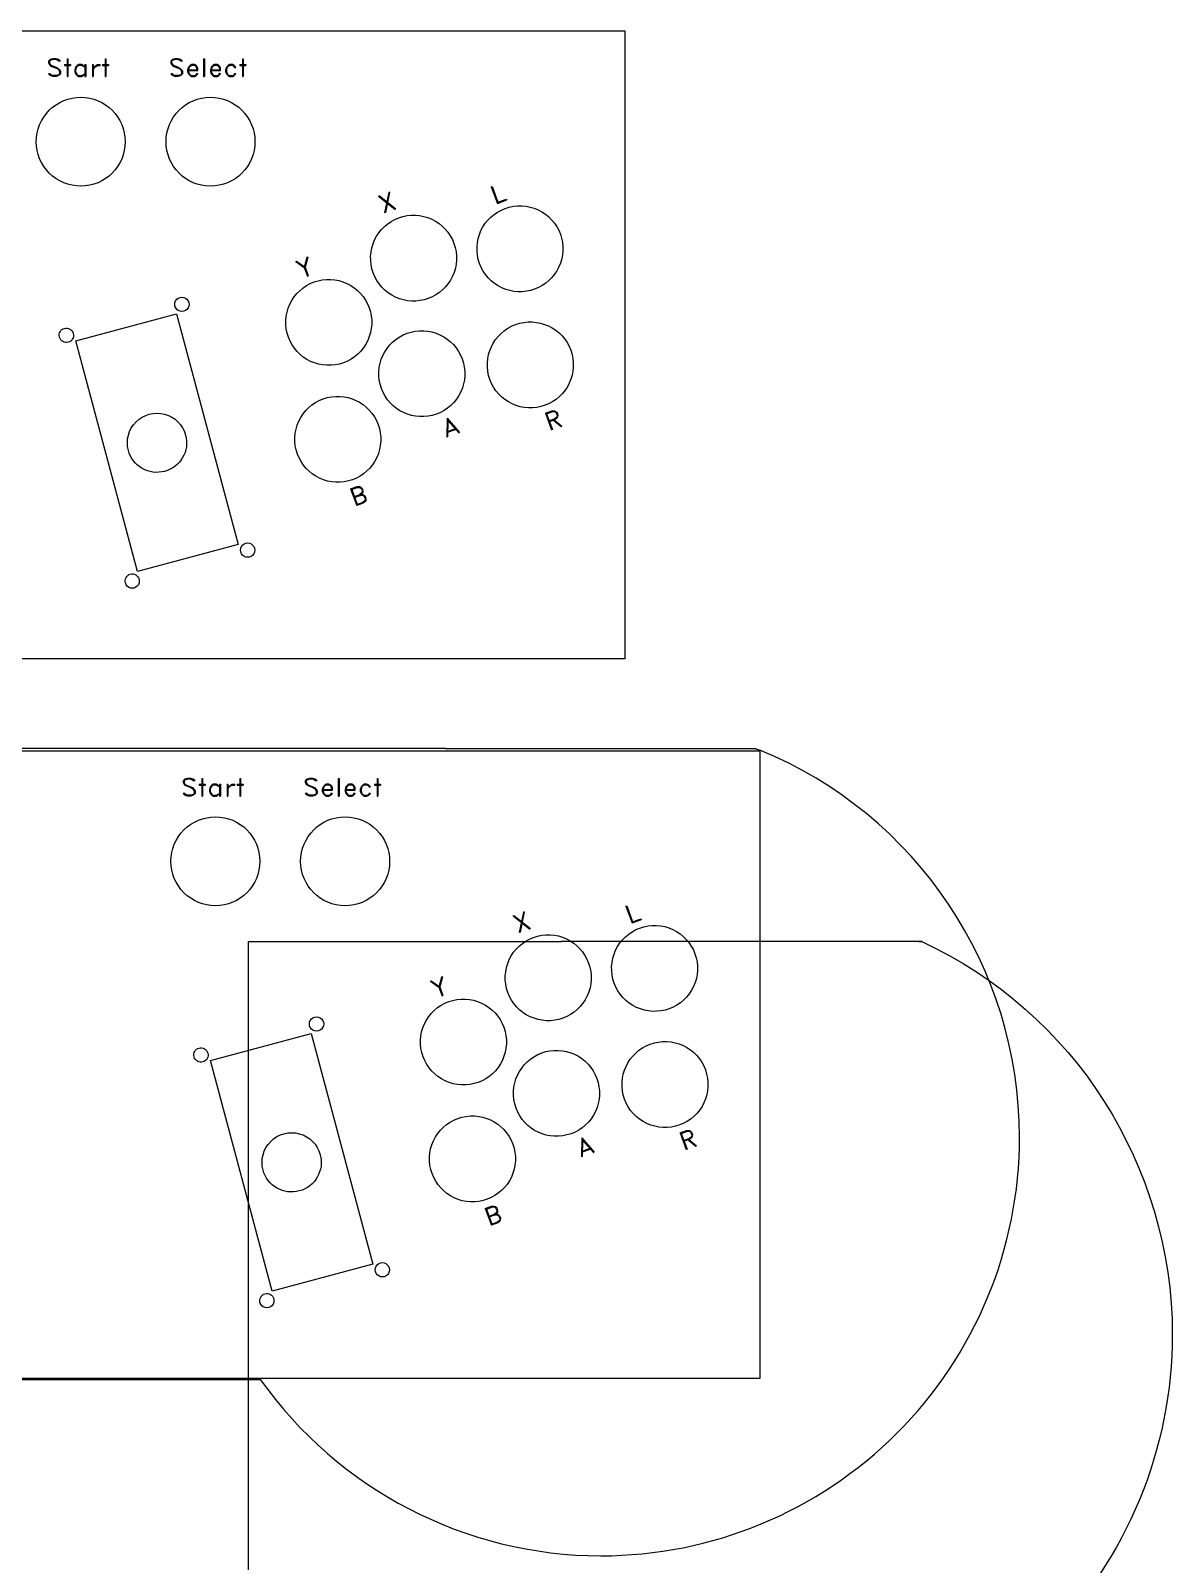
# Model space of a CAD drawing. Extents: x 10 to 3877, y -272 to 1728.
# Drawn here: x 3496 to 3877, y 201 to 713 of the extents above; entities that cross this region are included whole.
import ezdxf

# ---------------------------------------------------------------- set-up
doc = ezdxf.new("R2010")
doc.units = 0
doc.layers.add('Calque_1', color=7, linetype='CONTINUOUS')

msp = doc.modelspace()

# ---------------------------------------------------------------- linework, layer by layer
at = {"layer": 'Calque_1', "color": 3}
for p, q in [((3469.20332, 713.294903), (3694.132628, 713.294903)), ((3694.132628, 713.294903), (3694.132628, 503.428191)), ((3510.669116, 609.673921), (3544.286984, 618.681801)), ((3544.286984, 618.681801), (3564.941722, 541.59727)), ((3531.323854, 532.589389), (3510.669116, 609.673921)), ((3564.941722, 541.59727), (3531.323854, 532.589389)), ((3694.132628, 503.428191), (3469.20332, 503.428191)), ((3289.276687, 472.736764), (3739.254462, 472.736764)), ((3739.254462, 472.736764), (3739.254462, 263.038874)), ((3555.656398, 369.270308), (3589.274266, 378.278189)), ((3589.274266, 378.278189), (3609.929004, 301.193657)), ((3576.311136, 292.185777), (3555.656398, 369.270308)), ((3609.929004, 301.193657), (3576.311136, 292.185777)), ((3739.254462, 263.038874), (3289.276263, 263.038874))]:
    msp.add_line(p, q, dxfattribs=at)
at = {"layer": 'Calque_1', "color": 1}
for p, q in [((3502.133772, 703.637764), (3501.569328, 703.07332)), ((3501.569328, 703.07332), (3501.569328, 702.508876)), ((3501.569328, 702.508876), (3501.85155, 701.944431)), ((3502.133772, 703.355542), (3501.85155, 703.07332)), ((3501.85155, 703.07332), (3501.85155, 702.508876)), ((3501.85155, 702.508876), (3502.133772, 701.944431)), ((3501.85155, 701.944431), (3502.133772, 701.662209)), ((3502.980439, 703.919987), (3502.133772, 703.637764)), ((3502.980439, 703.637764), (3502.133772, 703.355542)), ((3502.133772, 701.944431), (3502.698216, 701.662209)), ((3504.109328, 703.919987), (3502.980439, 703.919987)), ((3504.109328, 703.637764), (3502.980439, 703.637764)), ((3504.955994, 703.637764), (3504.109328, 703.919987)), ((3504.673772, 703.355542), (3504.109328, 703.637764)), ((3504.955994, 703.07332), (3504.673772, 703.355542)), ((3505.520439, 703.07332), (3504.955994, 703.637764)), ((3505.520439, 703.07332), (3504.955994, 703.07332)), ((3506.93155, 701.944431), (3508.907106, 701.944431)), ((3506.93155, 701.944431), (3506.93155, 701.662209)), ((3507.778217, 703.919987), (3507.778217, 697.99332)), ((3507.778217, 703.919987), (3508.060439, 703.919987)), ((3508.060439, 703.919987), (3508.060439, 697.99332)), ((3508.907106, 701.944431), (3508.907106, 701.662209)), ((3511.729328, 701.944431), (3511.164883, 701.662209)), ((3512.575994, 701.944431), (3511.729328, 701.944431)), ((3513.140439, 701.662209), (3512.575994, 701.944431)), ((3513.704883, 701.944431), (3513.704883, 697.99332)), ((3513.704883, 701.944431), (3513.987106, 701.944431)), ((3513.987106, 701.944431), (3513.987106, 697.99332)), ((3516.244883, 701.944431), (3516.244883, 697.99332)), ((3516.244883, 701.944431), (3516.527106, 701.944431)), ((3516.527106, 701.944431), (3516.527106, 697.99332)), ((3517.373772, 701.662209), (3517.938217, 701.944431)), ((3517.938217, 701.944431), (3518.784884, 701.944431)), ((3518.784884, 701.662209), (3518.784884, 701.944431)), ((3519.63155, 701.944431), (3521.607106, 701.944431)), ((3519.63155, 701.944431), (3519.63155, 701.662209)), ((3520.478217, 703.919987), (3520.478217, 697.99332)), ((3520.478217, 703.919987), (3520.760439, 703.919987)), ((3520.760439, 703.919987), (3520.760439, 697.99332)), ((3521.607106, 701.944431), (3521.607106, 701.662209)), ((3542.94257, 703.637764), (3542.378126, 703.07332)), ((3542.378126, 703.07332), (3542.378126, 702.508876)), ((3542.378126, 702.508876), (3542.660348, 701.944431)), ((3542.94257, 703.355542), (3542.660348, 703.07332)), ((3542.660348, 703.07332), (3542.660348, 702.508876)), ((3542.660348, 702.508876), (3542.94257, 701.944431)), ((3542.660348, 701.944431), (3542.94257, 701.662209)), ((3543.789237, 703.919987), (3542.94257, 703.637764)), ((3543.789237, 703.637764), (3542.94257, 703.355542)), ((3542.94257, 701.944431), (3543.507015, 701.662209)), ((3544.918126, 703.919987), (3543.789237, 703.919987)), ((3544.918126, 703.637764), (3543.789237, 703.637764)), ((3545.764792, 703.637764), (3544.918126, 703.919987)), ((3545.48257, 703.355542), (3544.918126, 703.637764)), ((3545.764792, 703.07332), (3545.48257, 703.355542)), ((3546.329237, 703.07332), (3545.764792, 703.637764)), ((3546.329237, 703.07332), (3545.764792, 703.07332)), ((3549.433681, 701.944431), (3548.869237, 701.662209)), ((3550.280348, 701.944431), (3549.433681, 701.944431)), ((3550.844793, 701.662209), (3550.280348, 701.944431)), ((3553.384793, 703.919987), (3553.384793, 697.99332)), ((3553.384793, 703.919987), (3553.667015, 703.919987)), ((3553.667015, 703.919987), (3553.667015, 697.99332)), ((3557.053682, 701.944431), (3556.489237, 701.662209)), ((3557.900348, 701.944431), (3557.053682, 701.944431)), ((3558.464793, 701.662209), (3557.900348, 701.944431)), ((3562.133682, 701.944431), (3561.569237, 701.662209)), ((3562.980348, 701.944431), (3562.133682, 701.944431)), ((3563.544793, 701.662209), (3562.980348, 701.944431)), ((3565.520348, 701.944431), (3567.495904, 701.944431)), ((3565.520348, 701.944431), (3565.520348, 701.662209)), ((3566.367015, 703.919987), (3566.367015, 697.99332)), ((3566.367015, 703.919987), (3566.649237, 703.919987)), ((3566.649237, 703.919987), (3566.649237, 697.99332)), ((3567.495904, 701.944431), (3567.495904, 701.662209)), ((3502.133772, 698.839987), (3501.569328, 698.839987)), ((3502.133772, 698.275542), (3501.569328, 698.839987)), ((3502.133772, 701.662209), (3502.698216, 701.379987)), ((3502.415994, 698.557764), (3502.133772, 698.839987)), ((3502.980439, 697.99332), (3502.133772, 698.275542)), ((3502.980439, 698.275542), (3502.415994, 698.557764)), ((3502.698216, 701.662209), (3504.109328, 701.097764)), ((3502.698216, 701.379987), (3504.109328, 700.815542)), ((3504.109328, 698.275542), (3502.980439, 698.275542)), ((3504.109328, 697.99332), (3502.980439, 697.99332)), ((3504.109328, 701.097764), (3504.673772, 700.815542)), ((3504.109328, 700.815542), (3504.673772, 700.53332)), ((3504.955994, 698.557764), (3504.109328, 698.275542)), ((3504.955994, 698.275542), (3504.109328, 697.99332)), ((3504.673772, 700.815542), (3505.238217, 700.251098)), ((3504.673772, 700.53332), (3504.955994, 700.251098)), ((3504.955994, 700.251098), (3505.238217, 699.686653)), ((3505.238217, 698.839987), (3504.955994, 698.557764)), ((3505.520439, 698.839987), (3504.955994, 698.275542)), ((3505.238217, 700.251098), (3505.520439, 699.686653)), ((3505.238217, 699.686653), (3505.238217, 698.839987)), ((3505.520439, 699.686653), (3505.520439, 698.839987)), ((3506.93155, 701.662209), (3508.907106, 701.662209)), ((3507.778217, 697.99332), (3508.060439, 697.99332)), ((3510.600439, 701.097764), (3510.318217, 700.251098)), ((3510.318217, 700.251098), (3510.318217, 699.686653)), ((3510.318217, 699.686653), (3510.600439, 698.839987)), ((3511.164883, 701.662209), (3510.600439, 701.097764)), ((3510.882661, 701.097764), (3510.600439, 700.251098)), ((3510.600439, 700.251098), (3510.600439, 699.686653)), ((3510.600439, 699.686653), (3510.882661, 698.839987)), ((3510.600439, 698.839987), (3511.164883, 698.275542)), ((3511.164883, 701.379987), (3510.882661, 701.097764)), ((3510.882661, 698.839987), (3511.164883, 698.557764)), ((3511.729328, 701.662209), (3511.164883, 701.379987)), ((3511.164883, 698.557764), (3511.729328, 698.275542)), ((3511.164883, 698.275542), (3511.729328, 697.99332)), ((3512.575994, 701.662209), (3511.729328, 701.662209)), ((3511.729328, 698.275542), (3512.575994, 698.275542)), ((3511.729328, 697.99332), (3512.575994, 697.99332)), ((3513.704883, 701.097764), (3512.575994, 701.662209)), ((3512.575994, 698.275542), (3513.704883, 698.839987)), ((3512.575994, 697.99332), (3513.140439, 698.275542)), ((3513.704883, 701.097764), (3513.140439, 701.662209)), ((3513.140439, 698.275542), (3513.704883, 698.839987)), ((3513.704883, 697.99332), (3513.987106, 697.99332)), ((3516.244883, 697.99332), (3516.527106, 697.99332)), ((3516.527106, 700.251098), (3516.809328, 701.097764)), ((3516.527106, 700.251098), (3516.809328, 700.815542)), ((3516.809328, 701.097764), (3517.373772, 701.662209)), ((3516.809328, 700.815542), (3517.373772, 701.379987)), ((3517.373772, 701.379987), (3517.938217, 701.662209)), ((3517.938217, 701.662209), (3518.784884, 701.662209)), ((3519.63155, 701.662209), (3521.607106, 701.662209)), ((3520.478217, 697.99332), (3520.760439, 697.99332)), ((3542.94257, 698.839987), (3542.378126, 698.839987)), ((3542.94257, 698.275542), (3542.378126, 698.839987)), ((3542.94257, 701.662209), (3543.507015, 701.379987)), ((3543.224792, 698.557764), (3542.94257, 698.839987)), ((3543.789237, 697.99332), (3542.94257, 698.275542)), ((3543.789237, 698.275542), (3543.224792, 698.557764)), ((3543.507015, 701.662209), (3544.918126, 701.097764)), ((3543.507015, 701.379987), (3544.918126, 700.815542)), ((3544.918126, 698.275542), (3543.789237, 698.275542)), ((3544.918126, 697.99332), (3543.789237, 697.99332)), ((3544.918126, 701.097764), (3545.48257, 700.815542)), ((3544.918126, 700.815542), (3545.48257, 700.53332)), ((3545.764792, 698.557764), (3544.918126, 698.275542)), ((3545.764792, 698.275542), (3544.918126, 697.99332)), ((3545.48257, 700.815542), (3546.047015, 700.251098)), ((3545.48257, 700.53332), (3545.764792, 700.251098)), ((3545.764792, 700.251098), (3546.047015, 699.686653)), ((3546.047015, 698.839987), (3545.764792, 698.557764)), ((3546.329237, 698.839987), (3545.764792, 698.275542)), ((3546.047015, 700.251098), (3546.329237, 699.686653)), ((3546.047015, 699.686653), (3546.047015, 698.839987)), ((3546.329237, 699.686653), (3546.329237, 698.839987)), ((3548.304793, 701.097764), (3548.02257, 700.251098)), ((3548.02257, 700.251098), (3548.02257, 699.686653)), ((3548.02257, 699.686653), (3548.304793, 698.839987)), ((3548.869237, 701.662209), (3548.304793, 701.097764)), ((3548.587015, 701.097764), (3548.304793, 700.251098)), ((3548.304793, 700.251098), (3551.127015, 700.251098)), ((3548.304793, 700.251098), (3548.304793, 699.686653)), ((3548.304793, 699.968875), (3551.409237, 699.968875)), ((3548.304793, 699.686653), (3548.587015, 698.839987)), ((3548.304793, 698.839987), (3548.869237, 698.275542)), ((3548.869237, 701.379987), (3548.587015, 701.097764)), ((3548.587015, 698.839987), (3548.869237, 698.557764)), ((3549.433681, 701.662209), (3548.869237, 701.379987)), ((3548.869237, 698.557764), (3549.433681, 698.275542)), ((3548.869237, 698.275542), (3549.433681, 697.99332)), ((3550.280348, 701.662209), (3549.433681, 701.662209)), ((3549.433681, 698.275542), (3550.280348, 698.275542)), ((3549.433681, 697.99332), (3550.280348, 697.99332)), ((3550.844793, 701.379987), (3550.280348, 701.662209)), ((3550.280348, 698.275542), (3550.844793, 698.557764)), ((3550.280348, 697.99332), (3550.844793, 698.275542)), ((3551.127015, 701.379987), (3550.844793, 701.662209)), ((3551.127015, 700.815542), (3550.844793, 701.379987)), ((3550.844793, 698.557764), (3551.127015, 699.122209)), ((3550.844793, 698.275542), (3551.409237, 698.839987)), ((3551.409237, 700.815542), (3551.127015, 701.379987)), ((3551.127015, 700.251098), (3551.127015, 700.815542)), ((3551.127015, 699.122209), (3551.409237, 698.839987)), ((3551.409237, 699.968875), (3551.409237, 700.815542)), ((3553.384793, 697.99332), (3553.667015, 697.99332)), ((3555.924793, 701.097764), (3555.64257, 700.251098)), ((3555.64257, 700.251098), (3555.64257, 699.686653)), ((3555.64257, 699.686653), (3555.924793, 698.839987)), ((3556.489237, 701.662209), (3555.924793, 701.097764)), ((3556.207015, 701.097764), (3555.924793, 700.251098)), ((3555.924793, 700.251098), (3558.747015, 700.251098)), ((3555.924793, 700.251098), (3555.924793, 699.686653)), ((3555.924793, 699.968875), (3559.029237, 699.968875)), ((3555.924793, 699.686653), (3556.207015, 698.839987)), ((3555.924793, 698.839987), (3556.489237, 698.275542)), ((3556.489237, 701.379987), (3556.207015, 701.097764)), ((3556.207015, 698.839987), (3556.489237, 698.557764)), ((3557.053682, 701.662209), (3556.489237, 701.379987)), ((3556.489237, 698.557764), (3557.053682, 698.275542)), ((3556.489237, 698.275542), (3557.053682, 697.99332)), ((3557.900348, 701.662209), (3557.053682, 701.662209)), ((3557.053682, 698.275542), (3557.900348, 698.275542)), ((3557.053682, 697.99332), (3557.900348, 697.99332)), ((3558.464793, 701.379987), (3557.900348, 701.662209)), ((3557.900348, 698.275542), (3558.464793, 698.557764)), ((3557.900348, 697.99332), (3558.464793, 698.275542)), ((3558.747015, 701.379987), (3558.464793, 701.662209)), ((3558.747015, 700.815542), (3558.464793, 701.379987)), ((3558.464793, 698.557764), (3558.747015, 699.122209)), ((3558.464793, 698.275542), (3559.029237, 698.839987)), ((3559.029237, 700.815542), (3558.747015, 701.379987)), ((3558.747015, 700.251098), (3558.747015, 700.815542)), ((3558.747015, 699.122209), (3559.029237, 698.839987)), ((3559.029237, 699.968875), (3559.029237, 700.815542)), ((3561.004793, 701.097764), (3560.722571, 700.251098)), ((3560.722571, 700.251098), (3560.722571, 699.686653)), ((3560.722571, 699.686653), (3561.004793, 698.839987)), ((3561.569237, 701.662209), (3561.004793, 701.097764)), ((3561.287015, 701.097764), (3561.004793, 700.251098)), ((3561.004793, 700.251098), (3561.004793, 699.686653)), ((3561.004793, 699.686653), (3561.287015, 698.839987)), ((3561.004793, 698.839987), (3561.569237, 698.275542)), ((3561.569237, 701.379987), (3561.287015, 701.097764)), ((3561.287015, 698.839987), (3561.569237, 698.557764)), ((3562.133682, 701.662209), (3561.569237, 701.379987)), ((3561.569237, 698.557764), (3562.133682, 698.275542)), ((3561.569237, 698.275542), (3562.133682, 697.99332)), ((3562.980348, 701.662209), (3562.133682, 701.662209)), ((3562.133682, 698.275542), (3562.980348, 698.275542)), ((3562.133682, 697.99332), (3562.980348, 697.99332)), ((3563.544793, 701.379987), (3562.980348, 701.662209)), ((3562.980348, 698.275542), (3563.544793, 698.557764)), ((3562.980348, 697.99332), (3563.544793, 698.275542)), ((3564.109237, 701.097764), (3563.544793, 701.662209)), ((3563.827015, 700.815542), (3563.544793, 701.379987)), ((3563.544793, 698.557764), (3563.827015, 699.122209)), ((3563.544793, 698.275542), (3564.109237, 698.839987)), ((3564.109237, 701.097764), (3563.827015, 700.815542)), ((3563.827015, 699.122209), (3564.109237, 698.839987)), ((3565.520348, 701.662209), (3567.495904, 701.662209)), ((3566.367015, 697.99332), (3566.649237, 697.99332)), ((3649.504909, 661.18039), (3649.770117, 661.276902)), ((3649.504909, 661.18039), (3651.531957, 655.611138)), ((3649.770117, 661.276902), (3651.700638, 655.972882)), ((3611.827668, 657.982503), (3612.092875, 658.079015)), ((3611.827668, 657.982503), (3617.302339, 653.668091)), ((3612.092875, 658.079015), (3617.567533, 653.764627)), ((3615.275292, 659.237344), (3613.854715, 652.413251)), ((3615.540499, 659.333856), (3614.119909, 652.509787)), ((3615.540499, 659.333856), (3615.275292, 659.237344)), ((3651.531957, 655.611138), (3654.714387, 656.769442)), ((3651.700638, 655.972882), (3654.617875, 657.034649)), ((3654.617875, 657.034649), (3654.714387, 656.769442)), ((3614.119909, 652.509787), (3613.854715, 652.413251)), ((3617.302339, 653.668091), (3617.567533, 653.764627)), ((3584.197313, 636.171206), (3584.46252, 636.267717)), ((3584.197313, 636.171206), (3587.018965, 634.194857)), ((3584.46252, 636.267717), (3587.284197, 634.291383)), ((3587.910144, 637.522558), (3587.018965, 634.194857)), ((3588.175338, 637.619094), (3587.284197, 634.291383)), ((3588.175338, 637.619094), (3587.910144, 637.522558)), ((3587.018965, 634.194857), (3588.080757, 631.277634)), ((3587.284197, 634.291383), (3588.345965, 631.374146)), ((3588.080757, 631.277634), (3588.345965, 631.374146)), ((3667.621715, 585.492272), (3669.743344, 586.264479)), ((3667.621715, 585.492272), (3669.648763, 579.923019)), ((3667.983459, 585.32359), (3669.839856, 585.999272)), ((3667.983459, 585.32359), (3669.913956, 580.019556)), ((3669.743344, 586.264479), (3670.635475, 586.28887)), ((3669.839856, 585.999272), (3670.731987, 586.023663)), ((3670.635475, 586.28887), (3670.997194, 586.120175)), ((3671.407682, 584.167242), (3670.708599, 583.61245)), ((3670.731987, 586.023663), (3671.190243, 585.589774)), ((3670.997194, 586.120175), (3671.45545, 585.686286)), ((3671.190243, 585.589774), (3671.479827, 584.794179)), ((3671.479827, 584.794179), (3671.407682, 584.167242)), ((3671.45545, 585.686286), (3671.745035, 584.890691)), ((3671.67289, 584.263754), (3671.504194, 583.902034)), ((3671.745035, 584.890691), (3671.67289, 584.263754)), ((3634.722231, 583.84328), (3634.62765, 577.50182)), ((3634.675428, 579.020902), (3637.857859, 580.179206)), ((3634.722231, 583.84328), (3638.870868, 579.046245)), ((3634.844099, 579.382608), (3637.496115, 580.347888)), ((3635.011791, 583.047671), (3634.892843, 577.598356)), ((3635.011791, 583.047671), (3638.605675, 578.949708)), ((3638.605675, 578.949708), (3638.870868, 579.046245)), ((3670.708599, 583.61245), (3668.852189, 582.936793)), ((3670.805136, 583.347256), (3668.948701, 582.671585)), ((3669.913956, 580.019556), (3669.648763, 579.923019)), ((3670.27471, 583.154194), (3672.831193, 581.081323)), ((3670.539928, 583.250744), (3673.096387, 581.17786)), ((3671.504194, 583.902034), (3670.805136, 583.347256)), ((3672.831193, 581.081323), (3673.096387, 581.17786)), ((3634.892843, 577.598356), (3634.62765, 577.50182)), ((3602.509076, 560.204847), (3604.63068, 560.977041)), ((3602.509076, 560.204847), (3604.536124, 554.635595)), ((3602.870795, 560.036152), (3604.727216, 560.711847)), ((3602.870795, 560.036152), (3604.704781, 554.997325)), ((3604.63068, 560.977041), (3605.522811, 561.001432)), ((3604.727216, 560.711847), (3605.619347, 560.736238)), ((3605.522811, 561.001432), (3605.884555, 560.83275)), ((3606.295018, 558.879803), (3605.595936, 558.325011)), ((3605.619347, 560.736238), (3606.077603, 560.302349)), ((3606.391555, 558.61461), (3605.692472, 558.059818)), ((3605.884555, 560.83275), (3606.342811, 560.398861)), ((3606.077603, 560.302349), (3606.367163, 559.506741)), ((3606.367163, 559.506741), (3606.295018, 558.879803)), ((3606.342811, 560.398861), (3606.632371, 559.603253)), ((3606.560226, 558.976315), (3606.391555, 558.61461)), ((3606.632371, 559.603253), (3606.560226, 558.976315)), ((3603.739525, 557.649354), (3605.595936, 558.325011)), ((3603.836037, 557.384147), (3605.692472, 558.059818)), ((3606.657728, 555.407788), (3604.536124, 554.635595)), ((3606.561202, 555.67302), (3604.704781, 554.997325)), ((3605.595936, 558.325011), (3606.488067, 558.349402)), ((3605.692472, 558.059818), (3606.584603, 558.084209)), ((3606.488067, 558.349402), (3606.84981, 558.180721)), ((3607.260274, 556.227774), (3606.561202, 555.67302)), ((3606.584603, 558.084209), (3607.042859, 557.65032)), ((3607.35681, 555.96258), (3606.657728, 555.407788)), ((3606.84981, 558.180721), (3607.308052, 557.746856)), ((3607.042859, 557.65032), (3607.332419, 556.854711)), ((3607.332419, 556.854711), (3607.260274, 556.227774)), ((3607.308052, 557.746856), (3607.597627, 556.951223)), ((3607.525467, 556.32431), (3607.35681, 555.96258)), ((3607.597627, 556.951223), (3607.525467, 556.32431)), ((3547.12087, 463.234153), (3546.556426, 462.669708)), ((3546.556426, 462.669708), (3546.556426, 462.105264)), ((3546.556426, 462.105264), (3546.838648, 461.540819)), ((3547.12087, 462.95193), (3546.838648, 462.669708)), ((3546.838648, 462.669708), (3546.838648, 462.105264)), ((3546.838648, 462.105264), (3547.12087, 461.540819)), ((3546.838648, 461.540819), (3547.12087, 461.258597)), ((3547.967537, 463.516375), (3547.12087, 463.234153)), ((3547.967537, 463.234153), (3547.12087, 462.95193)), ((3547.12087, 461.540819), (3547.685315, 461.258597)), ((3547.12087, 461.258597), (3547.685315, 460.976375)), ((3547.685315, 461.258597), (3549.096426, 460.694153)), ((3549.096426, 463.516375), (3547.967537, 463.516375)), ((3549.096426, 463.234153), (3547.967537, 463.234153)), ((3549.943093, 463.234153), (3549.096426, 463.516375)), ((3549.66087, 462.95193), (3549.096426, 463.234153)), ((3549.943093, 462.669708), (3549.66087, 462.95193)), ((3550.507537, 462.669708), (3549.943093, 463.234153)), ((3550.507537, 462.669708), (3549.943093, 462.669708)), ((3551.918648, 461.540819), (3553.894204, 461.540819)), ((3551.918648, 461.540819), (3551.918648, 461.258597)), ((3551.918648, 461.258597), (3553.894204, 461.258597)), ((3552.765315, 463.516375), (3552.765315, 457.589708)), ((3552.765315, 463.516375), (3553.047537, 463.516375)), ((3553.047537, 463.516375), (3553.047537, 457.589708)), ((3553.894204, 461.540819), (3553.894204, 461.258597)), ((3556.151982, 461.258597), (3555.587537, 460.694153)), ((3556.716426, 461.540819), (3556.151982, 461.258597)), ((3556.716426, 461.258597), (3556.151982, 460.976375)), ((3557.563093, 461.540819), (3556.716426, 461.540819)), ((3557.563093, 461.258597), (3556.716426, 461.258597)), ((3558.127537, 461.258597), (3557.563093, 461.540819)), ((3558.691982, 460.694153), (3557.563093, 461.258597)), ((3558.691982, 460.694153), (3558.127537, 461.258597)), ((3558.691982, 461.540819), (3558.691982, 457.589708)), ((3558.691982, 461.540819), (3558.974204, 461.540819)), ((3558.974204, 461.540819), (3558.974204, 457.589708)), ((3561.231982, 461.540819), (3561.231982, 457.589708)), ((3561.231982, 461.540819), (3561.514204, 461.540819)), ((3561.514204, 461.540819), (3561.514204, 457.589708)), ((3561.796426, 460.694153), (3562.360871, 461.258597)), ((3562.360871, 461.258597), (3562.925315, 461.540819)), ((3562.360871, 460.976375), (3562.925315, 461.258597)), ((3562.925315, 461.540819), (3563.771982, 461.540819)), ((3562.925315, 461.258597), (3563.771982, 461.258597)), ((3563.771982, 461.258597), (3563.771982, 461.540819)), ((3564.618648, 461.540819), (3566.594204, 461.540819)), ((3564.618648, 461.540819), (3564.618648, 461.258597)), ((3564.618648, 461.258597), (3566.594204, 461.258597)), ((3565.465315, 463.516375), (3565.465315, 457.589708)), ((3565.465315, 463.516375), (3565.747537, 463.516375)), ((3565.747537, 463.516375), (3565.747537, 457.589708)), ((3566.594204, 461.540819), (3566.594204, 461.258597)), ((3587.929668, 463.234153), (3587.365224, 462.669708)), ((3587.365224, 462.669708), (3587.365224, 462.105264)), ((3587.365224, 462.105264), (3587.647446, 461.540819)), ((3587.929668, 462.95193), (3587.647446, 462.669708)), ((3587.647446, 462.669708), (3587.647446, 462.105264)), ((3587.647446, 462.105264), (3587.929668, 461.540819)), ((3587.647446, 461.540819), (3587.929668, 461.258597)), ((3588.776335, 463.516375), (3587.929668, 463.234153)), ((3588.776335, 463.234153), (3587.929668, 462.95193)), ((3587.929668, 461.540819), (3588.494113, 461.258597)), ((3587.929668, 461.258597), (3588.494113, 460.976375)), ((3588.494113, 461.258597), (3589.905224, 460.694153)), ((3589.905224, 463.516375), (3588.776335, 463.516375)), ((3589.905224, 463.234153), (3588.776335, 463.234153)), ((3590.751891, 463.234153), (3589.905224, 463.516375)), ((3590.469668, 462.95193), (3589.905224, 463.234153)), ((3590.751891, 462.669708), (3590.469668, 462.95193)), ((3591.316335, 462.669708), (3590.751891, 463.234153)), ((3591.316335, 462.669708), (3590.751891, 462.669708)), ((3593.856335, 461.258597), (3593.291891, 460.694153)), ((3594.42078, 461.540819), (3593.856335, 461.258597)), ((3594.42078, 461.258597), (3593.856335, 460.976375)), ((3595.267446, 461.540819), (3594.42078, 461.540819)), ((3595.267446, 461.258597), (3594.42078, 461.258597)), ((3595.831891, 461.258597), (3595.267446, 461.540819)), ((3595.831891, 460.976375), (3595.267446, 461.258597)), ((3596.114113, 460.976375), (3595.831891, 461.258597)), ((3598.371891, 463.516375), (3598.371891, 457.589708)), ((3598.371891, 463.516375), (3598.654113, 463.516375)), ((3598.654113, 463.516375), (3598.654113, 457.589708)), ((3601.476335, 461.258597), (3600.911891, 460.694153)), ((3602.04078, 461.540819), (3601.476335, 461.258597)), ((3602.04078, 461.258597), (3601.476335, 460.976375)), ((3602.887447, 461.540819), (3602.04078, 461.540819)), ((3602.887447, 461.258597), (3602.04078, 461.258597)), ((3603.451891, 461.258597), (3602.887447, 461.540819)), ((3603.451891, 460.976375), (3602.887447, 461.258597)), ((3603.734113, 460.976375), (3603.451891, 461.258597)), ((3606.556336, 461.258597), (3605.991891, 460.694153)), ((3607.12078, 461.540819), (3606.556336, 461.258597)), ((3607.12078, 461.258597), (3606.556336, 460.976375)), ((3607.967447, 461.540819), (3607.12078, 461.540819)), ((3607.967447, 461.258597), (3607.12078, 461.258597)), ((3608.531891, 461.258597), (3607.967447, 461.540819)), ((3608.531891, 460.976375), (3607.967447, 461.258597)), ((3609.096336, 460.694153), (3608.531891, 461.258597)), ((3610.507447, 461.540819), (3612.483002, 461.540819)), ((3610.507447, 461.540819), (3610.507447, 461.258597)), ((3610.507447, 461.258597), (3612.483002, 461.258597)), ((3611.354113, 463.516375), (3611.354113, 457.589708)), ((3611.354113, 463.516375), (3611.636336, 463.516375)), ((3611.636336, 463.516375), (3611.636336, 457.589708)), ((3612.483002, 461.540819), (3612.483002, 461.258597)), ((3547.12087, 458.436375), (3546.556426, 458.436375)), ((3547.12087, 457.87193), (3546.556426, 458.436375)), ((3547.403092, 458.154152), (3547.12087, 458.436375)), ((3547.967537, 457.589708), (3547.12087, 457.87193)), ((3547.967537, 457.87193), (3547.403092, 458.154152)), ((3547.685315, 460.976375), (3549.096426, 460.41193)), ((3549.096426, 457.87193), (3547.967537, 457.87193)), ((3549.096426, 457.589708), (3547.967537, 457.589708)), ((3549.096426, 460.694153), (3549.66087, 460.41193)), ((3549.096426, 460.41193), (3549.66087, 460.129708)), ((3549.943093, 458.154152), (3549.096426, 457.87193)), ((3549.943093, 457.87193), (3549.096426, 457.589708)), ((3549.66087, 460.41193), (3550.225315, 459.847486)), ((3549.66087, 460.129708), (3549.943093, 459.847486)), ((3549.943093, 459.847486), (3550.225315, 459.283041)), ((3550.225315, 458.436375), (3549.943093, 458.154152)), ((3550.507537, 458.436375), (3549.943093, 457.87193)), ((3550.225315, 459.847486), (3550.507537, 459.283041)), ((3550.225315, 459.283041), (3550.225315, 458.436375)), ((3550.507537, 459.283041), (3550.507537, 458.436375)), ((3552.765315, 457.589708), (3553.047537, 457.589708)), ((3555.587537, 460.694153), (3555.305315, 459.847486)), ((3555.305315, 459.847486), (3555.305315, 459.283041)), ((3555.305315, 459.283041), (3555.587537, 458.436375)), ((3555.869759, 460.694153), (3555.587537, 459.847486)), ((3555.587537, 459.847486), (3555.587537, 459.283041)), ((3555.587537, 459.283041), (3555.869759, 458.436375)), ((3555.587537, 458.436375), (3556.151982, 457.87193)), ((3556.151982, 460.976375), (3555.869759, 460.694153)), ((3555.869759, 458.436375), (3556.151982, 458.154152)), ((3556.151982, 458.154152), (3556.716426, 457.87193)), ((3556.151982, 457.87193), (3556.716426, 457.589708)), ((3556.716426, 457.87193), (3557.563093, 457.87193)), ((3556.716426, 457.589708), (3557.563093, 457.589708)), ((3557.563093, 457.87193), (3558.691982, 458.436375)), ((3557.563093, 457.589708), (3558.127537, 457.87193)), ((3558.127537, 457.87193), (3558.691982, 458.436375)), ((3558.691982, 457.589708), (3558.974204, 457.589708)), ((3561.231982, 457.589708), (3561.514204, 457.589708)), ((3561.514204, 459.847486), (3561.796426, 460.694153)), ((3561.514204, 459.847486), (3561.796426, 460.41193)), ((3561.796426, 460.41193), (3562.360871, 460.976375)), ((3565.465315, 457.589708), (3565.747537, 457.589708)), ((3587.929668, 458.436375), (3587.365224, 458.436375)), ((3587.929668, 457.87193), (3587.365224, 458.436375)), ((3588.211891, 458.154152), (3587.929668, 458.436375)), ((3588.776335, 457.589708), (3587.929668, 457.87193)), ((3588.776335, 457.87193), (3588.211891, 458.154152)), ((3588.494113, 460.976375), (3589.905224, 460.41193)), ((3589.905224, 457.87193), (3588.776335, 457.87193)), ((3589.905224, 457.589708), (3588.776335, 457.589708)), ((3589.905224, 460.694153), (3590.469668, 460.41193)), ((3589.905224, 460.41193), (3590.469668, 460.129708)), ((3590.751891, 458.154152), (3589.905224, 457.87193)), ((3590.751891, 457.87193), (3589.905224, 457.589708)), ((3590.469668, 460.41193), (3591.034113, 459.847486)), ((3590.469668, 460.129708), (3590.751891, 459.847486)), ((3590.751891, 459.847486), (3591.034113, 459.283041)), ((3591.034113, 458.436375), (3590.751891, 458.154152)), ((3591.316335, 458.436375), (3590.751891, 457.87193)), ((3591.034113, 459.847486), (3591.316335, 459.283041)), ((3591.034113, 459.283041), (3591.034113, 458.436375)), ((3591.316335, 459.283041), (3591.316335, 458.436375)), ((3593.291891, 460.694153), (3593.009669, 459.847486)), ((3593.009669, 459.847486), (3593.009669, 459.283041)), ((3593.009669, 459.283041), (3593.291891, 458.436375)), ((3593.574113, 460.694153), (3593.291891, 459.847486)), ((3593.291891, 459.847486), (3596.114113, 459.847486)), ((3593.291891, 459.847486), (3593.291891, 459.283041)), ((3593.291891, 459.565264), (3596.396335, 459.565264)), ((3593.291891, 459.283041), (3593.574113, 458.436375)), ((3593.291891, 458.436375), (3593.856335, 457.87193)), ((3593.856335, 460.976375), (3593.574113, 460.694153)), ((3593.574113, 458.436375), (3593.856335, 458.154152)), ((3593.856335, 458.154152), (3594.42078, 457.87193)), ((3593.856335, 457.87193), (3594.42078, 457.589708)), ((3594.42078, 457.87193), (3595.267446, 457.87193)), ((3594.42078, 457.589708), (3595.267446, 457.589708)), ((3595.267446, 457.87193), (3595.831891, 458.154152)), ((3595.267446, 457.589708), (3595.831891, 457.87193)), ((3596.114113, 460.41193), (3595.831891, 460.976375)), ((3595.831891, 458.154152), (3596.114113, 458.718597)), ((3595.831891, 457.87193), (3596.396335, 458.436375)), ((3596.396335, 460.41193), (3596.114113, 460.976375)), ((3596.114113, 459.847486), (3596.114113, 460.41193)), ((3596.114113, 458.718597), (3596.396335, 458.436375)), ((3596.396335, 459.565264), (3596.396335, 460.41193)), ((3598.371891, 457.589708), (3598.654113, 457.589708)), ((3600.911891, 460.694153), (3600.629669, 459.847486)), ((3600.629669, 459.847486), (3600.629669, 459.283041)), ((3600.629669, 459.283041), (3600.911891, 458.436375)), ((3601.194113, 460.694153), (3600.911891, 459.847486)), ((3600.911891, 459.847486), (3603.734113, 459.847486)), ((3600.911891, 459.847486), (3600.911891, 459.283041)), ((3600.911891, 459.565264), (3604.016335, 459.565264)), ((3600.911891, 459.283041), (3601.194113, 458.436375)), ((3600.911891, 458.436375), (3601.476335, 457.87193)), ((3601.476335, 460.976375), (3601.194113, 460.694153)), ((3601.194113, 458.436375), (3601.476335, 458.154152)), ((3601.476335, 458.154152), (3602.04078, 457.87193)), ((3601.476335, 457.87193), (3602.04078, 457.589708)), ((3602.04078, 457.87193), (3602.887447, 457.87193)), ((3602.04078, 457.589708), (3602.887447, 457.589708)), ((3602.887447, 457.87193), (3603.451891, 458.154152)), ((3602.887447, 457.589708), (3603.451891, 457.87193)), ((3603.734113, 460.41193), (3603.451891, 460.976375)), ((3603.451891, 458.154152), (3603.734113, 458.718597)), ((3603.451891, 457.87193), (3604.016335, 458.436375)), ((3604.016335, 460.41193), (3603.734113, 460.976375)), ((3603.734113, 459.847486), (3603.734113, 460.41193)), ((3603.734113, 458.718597), (3604.016335, 458.436375)), ((3604.016335, 459.565264), (3604.016335, 460.41193)), ((3605.991891, 460.694153), (3605.709669, 459.847486)), ((3605.709669, 459.847486), (3605.709669, 459.283041)), ((3605.709669, 459.283041), (3605.991891, 458.436375)), ((3606.274113, 460.694153), (3605.991891, 459.847486)), ((3605.991891, 459.847486), (3605.991891, 459.283041)), ((3605.991891, 459.283041), (3606.274113, 458.436375)), ((3605.991891, 458.436375), (3606.556336, 457.87193)), ((3606.556336, 460.976375), (3606.274113, 460.694153)), ((3606.274113, 458.436375), (3606.556336, 458.154152)), ((3606.556336, 458.154152), (3607.12078, 457.87193)), ((3606.556336, 457.87193), (3607.12078, 457.589708)), ((3607.12078, 457.87193), (3607.967447, 457.87193)), ((3607.12078, 457.589708), (3607.967447, 457.589708)), ((3607.967447, 457.87193), (3608.531891, 458.154152)), ((3607.967447, 457.589708), (3608.531891, 457.87193)), ((3608.814113, 460.41193), (3608.531891, 460.976375)), ((3608.531891, 458.154152), (3608.814113, 458.718597)), ((3608.531891, 457.87193), (3609.096336, 458.436375)), ((3609.096336, 460.694153), (3608.814113, 460.41193)), ((3608.814113, 458.718597), (3609.096336, 458.436375)), ((3611.354113, 457.589708), (3611.636336, 457.589708)), ((3694.492104, 420.776714), (3694.757312, 420.873226)), ((3694.492104, 420.776714), (3696.519152, 415.207461)), ((3694.757312, 420.873226), (3696.687833, 415.569205)), ((3656.814863, 417.578827), (3657.08007, 417.675338)), ((3656.814863, 417.578827), (3662.289534, 413.264414)), ((3657.08007, 417.675338), (3662.554728, 413.360951)), ((3660.262487, 418.833667), (3658.84191, 412.009574)), ((3660.527694, 418.930179), (3659.107104, 412.10611)), ((3660.527694, 418.930179), (3660.262487, 418.833667)), ((3696.519152, 415.207461), (3699.701582, 416.365765)), ((3696.687833, 415.569205), (3699.60507, 416.630973)), ((3699.60507, 416.630973), (3699.701582, 416.365765)), ((3659.107104, 412.10611), (3658.84191, 412.009574)), ((3662.289534, 413.264414), (3662.554728, 413.360951)), ((3629.184508, 395.767529), (3629.449715, 395.864041)), ((3629.184508, 395.767529), (3632.00616, 393.79118)), ((3629.449715, 395.864041), (3632.271392, 393.887706)), ((3632.897339, 397.118881), (3632.00616, 393.79118)), ((3633.162533, 397.215417), (3632.271392, 393.887706)), ((3633.162533, 397.215417), (3632.897339, 397.118881)), ((3632.00616, 393.79118), (3633.067952, 390.873957)), ((3632.271392, 393.887706), (3633.333159, 390.970469)), ((3633.067952, 390.873957), (3633.333159, 390.970469)), ((3679.709425, 343.439603), (3679.614844, 337.098143)), ((3679.709425, 343.439603), (3683.858063, 338.642568)), ((3712.60891, 345.088595), (3714.730539, 345.860802)), ((3712.60891, 345.088595), (3714.635958, 339.519342)), ((3712.970654, 344.919913), (3714.827051, 345.595595)), ((3712.970654, 344.919913), (3714.901151, 339.615879)), ((3714.730539, 345.860802), (3715.62267, 345.885193)), ((3714.827051, 345.595595), (3715.719181, 345.619986)), ((3715.62267, 345.885193), (3715.984389, 345.716498)), ((3716.394877, 343.763565), (3715.695794, 343.208773)), ((3715.719181, 345.619986), (3716.177437, 345.186097)), ((3716.491389, 343.498357), (3715.792331, 342.943579)), ((3715.984389, 345.716498), (3716.442645, 345.282609)), ((3716.177437, 345.186097), (3716.467022, 344.390502)), ((3716.467022, 344.390502), (3716.394877, 343.763565)), ((3716.442645, 345.282609), (3716.73223, 344.487014)), ((3716.660084, 343.860077), (3716.491389, 343.498357)), ((3716.73223, 344.487014), (3716.660084, 343.860077)), ((3679.662623, 338.617225), (3682.845053, 339.775529)), ((3679.831294, 338.978931), (3682.483309, 339.944211)), ((3679.998986, 342.643994), (3679.880038, 337.194679)), ((3679.998986, 342.643994), (3683.59287, 338.546032)), ((3683.59287, 338.546032), (3683.858063, 338.642568)), ((3715.695794, 343.208773), (3713.839384, 342.533116)), ((3715.792331, 342.943579), (3713.935896, 342.267908)), ((3714.901151, 339.615879), (3714.635958, 339.519342)), ((3715.261905, 342.750517), (3717.818388, 340.677646)), ((3715.527123, 342.847067), (3718.083582, 340.774183)), ((3717.818388, 340.677646), (3718.083582, 340.774183)), ((3679.880038, 337.194679), (3679.614844, 337.098143)), ((3647.496271, 319.801171), (3649.617875, 320.573364)), ((3647.496271, 319.801171), (3649.523318, 314.231918)), ((3647.85799, 319.632475), (3649.714411, 320.30817)), ((3647.85799, 319.632475), (3649.691975, 314.593648)), ((3648.72672, 317.245678), (3650.58313, 317.921334)), ((3649.617875, 320.573364), (3650.510006, 320.597755)), ((3649.714411, 320.30817), (3650.606542, 320.332562)), ((3650.510006, 320.597755), (3650.87175, 320.429074)), ((3651.282213, 318.476127), (3650.58313, 317.921334)), ((3650.58313, 317.921334), (3651.475261, 317.945726)), ((3650.606542, 320.332562), (3651.064798, 319.898673)), ((3651.378749, 318.210933), (3650.679667, 317.656141)), ((3650.679667, 317.656141), (3651.571798, 317.680532)), ((3650.87175, 320.429074), (3651.330006, 319.995184)), ((3651.064798, 319.898673), (3651.354358, 319.103064)), ((3651.354358, 319.103064), (3651.282213, 318.476127)), ((3651.330006, 319.995184), (3651.619566, 319.199576)), ((3651.547421, 318.572638), (3651.378749, 318.210933)), ((3651.475261, 317.945726), (3651.837005, 317.777044)), ((3651.619566, 319.199576), (3651.547421, 318.572638)), ((3651.571798, 317.680532), (3652.030054, 317.246643)), ((3651.837005, 317.777044), (3652.295247, 317.343179)), ((3648.823232, 316.98047), (3650.679667, 317.656141)), ((3651.644922, 315.004111), (3649.523318, 314.231918)), ((3651.548396, 315.269343), (3649.691975, 314.593648)), ((3652.247469, 315.824097), (3651.548396, 315.269343)), ((3652.344005, 315.558904), (3651.644922, 315.004111)), ((3652.030054, 317.246643), (3652.319614, 316.451034)), ((3652.319614, 316.451034), (3652.247469, 315.824097)), ((3652.295247, 317.343179), (3652.584821, 316.547546)), ((3652.512662, 315.920633), (3652.344005, 315.558904)), ((3652.584821, 316.547546), (3652.512662, 315.920633))]:
    msp.add_line(p, q, dxfattribs=at)
at = {"layer": 'Calque_1', "color": 7}
for p, q in [((3527.189038, 676.204353), (3527.189038, 676.204353)), ((3570.537893, 676.204367), (3570.537893, 676.204367)), ((3637.035928, 642.21883), (3637.035928, 642.21883)), ((3672.571444, 645.342655), (3672.571444, 645.342655)), ((3548.44232, 622.48501), (3548.44232, 622.48501)), ((3608.692912, 620.756171), (3608.692912, 620.756171)), ((3509.805365, 612.132269), (3509.805365, 612.132269)), ((3676.036734, 606.548631), (3676.036734, 606.548631)), ((3639.778611, 603.618631), (3639.778611, 603.618631)), ((3611.7, 581.697444), (3611.7, 581.697444)), ((3547.368044, 578.197906), (3547.368044, 578.197906)), ((3570.383501, 540.365626), (3570.383501, 540.365626)), ((3531.804991, 530.028545), (3531.804991, 530.028545)), ((3634.23418, 473.434381), (3389.238192, 473.434381)), ((3634.23418, 473.434381), (3737.901178, 473.434381)), ((3572.176136, 435.800769), (3572.176136, 435.800769)), ((3615.524991, 435.800783), (3615.524991, 435.800783)), ((3568.422214, 199.15728), (3568.422214, 409.02408)), ((3568.422214, 409.02408), (3672.896932, 409.02408)), ((3792.364142, 409.02408), (3672.896932, 409.02408)), ((3717.558726, 404.939043), (3717.558726, 404.939043)), ((3792.364142, 409.02408), (3793.351073, 409.02408)), ((3793.351073, 409.02408), (3792.364142, 409.02408)), ((3682.02321, 401.815218), (3682.02321, 401.815218)), ((3593.429602, 382.081398), (3593.429602, 382.081398)), ((3653.680194, 380.352559), (3653.680194, 380.352559)), ((3554.792647, 371.728657), (3554.792647, 371.728657)), ((3721.024016, 366.145018), (3721.024016, 366.145018)), ((3684.765893, 363.215018), (3684.765893, 363.215018)), ((3656.687282, 341.293831), (3656.687282, 341.293831)), ((3592.355326, 337.794294), (3592.355326, 337.794294)), ((3615.370783, 299.962014), (3615.370783, 299.962014)), ((3576.792273, 289.624933), (3576.792273, 289.624933)), ((3455.128898, 262.736135), (3572.281885, 262.736135))]:
    msp.add_line(p, q, dxfattribs=at)
for points in [[(3497.469042, 676.204353), (3497.469041, 680.145473), (3499.034643, 683.925176), (3501.821435, 686.71197)], [(3501.821435, 686.71197), (3504.608228, 689.498763), (3508.38793, 691.064368), (3512.32905, 691.064369)], [(3512.32905, 691.064369), (3520.536001, 691.064357), (3527.189041, 684.411303), (3527.189038, 676.204353)], [(3540.817888, 676.204367), (3540.817887, 684.411314), (3547.470929, 691.064361), (3555.677876, 691.064366)], [(3555.677876, 691.064366), (3559.618996, 691.064371), (3563.3987, 689.498771), (3566.185494, 686.71198)], [(3566.185494, 686.71198), (3568.972289, 683.925189), (3570.537893, 680.145487), (3570.537893, 676.204367)], [(3501.821436, 665.696737), (3499.034644, 668.483531), (3497.469041, 672.263233), (3497.469042, 676.204353)], [(3527.189038, 676.204353), (3527.18904, 667.997403), (3520.536, 661.344351), (3512.32905, 661.344339)], [(3555.677876, 661.344364), (3547.470928, 661.34437), (3540.817886, 667.997419), (3540.817888, 676.204367)], [(3570.537893, 676.204367), (3570.537894, 672.263246), (3568.97229, 668.483544), (3566.185495, 665.696752)], [(3512.32905, 661.344339), (3508.38793, 661.34434), (3504.608229, 662.909944), (3501.821436, 665.696737)], [(3566.185495, 665.696752), (3563.398701, 662.90996), (3559.618997, 661.344359), (3555.677876, 661.344364)], [(3610.523022, 643.376388), (3612.132851, 646.828634), (3615.048155, 649.499975), (3618.62759, 650.80274)], [(3618.62759, 650.80274), (3622.206985, 652.105543), (3626.157313, 651.933077), (3629.609547, 650.323281)], [(3646.058523, 646.500223), (3647.668351, 649.952474), (3650.583656, 652.623819), (3654.163094, 653.926585)], [(3654.163094, 653.926585), (3657.742492, 655.229391), (3661.692826, 655.056924), (3665.145064, 653.447124)], [(3665.145064, 653.447124), (3668.597301, 651.837324), (3671.268651, 648.922059), (3672.571444, 645.342655)], [(3629.609547, 650.323281), (3633.061781, 648.713485), (3635.73313, 645.798227), (3637.035928, 642.21883)], [(3645.579029, 635.518193), (3644.276216, 639.097614), (3644.448696, 643.047973), (3646.058523, 646.500223)], [(3610.043515, 632.394366), (3608.740709, 635.973786), (3608.913193, 639.924141), (3610.523022, 643.376388)], [(3637.035928, 642.21883), (3638.338734, 638.63941), (3638.166249, 634.689055), (3636.55642, 631.236809)], [(3672.571444, 645.342655), (3673.874249, 641.763235), (3673.701765, 637.81288), (3672.091935, 634.360635)], [(3653.00541, 627.413743), (3649.553176, 629.023538), (3646.881827, 631.938797), (3645.579029, 635.518193)], [(3590.284564, 629.340098), (3593.863962, 630.642906), (3597.814296, 630.470439), (3601.266533, 628.86064)], [(3617.469897, 624.289917), (3614.017663, 625.899712), (3611.346314, 628.81497), (3610.043515, 632.394366)], [(3636.55642, 631.236809), (3634.946591, 627.784564), (3632.031287, 625.113223), (3628.451852, 623.810458)], [(3672.091935, 634.360635), (3670.482105, 630.90839), (3667.566801, 628.237049), (3663.987366, 626.934285)], [(3582.179992, 621.913738), (3583.78982, 625.365988), (3586.705125, 628.037333), (3590.284564, 629.340098)], [(3601.266533, 628.86064), (3604.71877, 627.25084), (3607.390119, 624.335575), (3608.692912, 620.756171)], [(3663.987366, 626.934285), (3660.407972, 625.631482), (3656.457644, 625.803948), (3653.00541, 627.413743)], [(3543.805876, 621.242679), (3543.583955, 622.0709), (3543.820742, 622.954601), (3544.427042, 623.560901)], [(3545.502932, 619.545623), (3544.674712, 619.767544), (3544.027797, 620.414458), (3543.805876, 621.242679)], [(3544.427042, 623.560901), (3545.033342, 624.167201), (3545.917043, 624.403988), (3546.745264, 624.182067)], [(3547.821154, 620.166788), (3547.214855, 619.560489), (3546.331153, 619.323702), (3545.502932, 619.545623)], [(3546.745264, 624.182067), (3547.573485, 623.960146), (3548.220399, 623.313231), (3548.44232, 622.48501)], [(3548.44232, 622.48501), (3548.664241, 621.656789), (3548.427454, 620.773088), (3547.821154, 620.166788)], [(3581.700499, 610.931707), (3580.397685, 614.511128), (3580.570164, 618.461487), (3582.179992, 621.913738)], [(3608.692912, 620.756171), (3609.995726, 617.176751), (3609.823247, 613.226391), (3608.21342, 609.77414)], [(3628.451852, 623.810458), (3624.872458, 622.507655), (3620.92213, 622.680122), (3617.469897, 624.289917)], [(3649.04431, 596.724185), (3646.331372, 604.177914), (3650.174511, 612.41963), (3657.628222, 615.132616)], [(3657.628222, 615.132616), (3661.207649, 616.435437), (3665.158017, 616.262972), (3668.610284, 614.653162)], [(3505.227256, 610.905569), (3504.884196, 612.185887), (3505.630935, 613.498396), (3506.895145, 613.83714)], [(3508.137476, 609.200698), (3506.873266, 608.861954), (3505.570317, 609.625251), (3505.227256, 610.905569)], [(3506.895145, 613.83714), (3508.159354, 614.175884), (3509.462304, 613.412588), (3509.805365, 612.132269)], [(3509.805365, 612.132269), (3510.148424, 610.851951), (3509.401685, 609.539442), (3508.137476, 609.200698)], [(3589.126879, 602.827239), (3585.674642, 604.437038), (3583.003292, 607.352304), (3581.700499, 610.931707)], [(3608.21342, 609.77414), (3606.603592, 606.32189), (3603.688286, 603.650545), (3600.108848, 602.34778)], [(3612.786188, 593.794183), (3610.073249, 601.247911), (3613.91639, 609.489627), (3621.370102, 612.202611)], [(3621.370102, 612.202611), (3624.949528, 613.505432), (3628.899894, 613.332968), (3632.352162, 611.723159)], [(3632.352162, 611.723159), (3635.804429, 610.113349), (3638.475804, 607.198062), (3639.778611, 603.618631)], [(3668.610284, 614.653162), (3672.062552, 613.043351), (3674.733927, 610.128063), (3676.036734, 606.548631)], [(3676.036734, 606.548631), (3678.749672, 599.094902), (3674.906533, 590.853186), (3667.452822, 588.1402)], [(3600.108848, 602.34778), (3596.52945, 601.044972), (3592.579116, 601.217439), (3589.126879, 602.827239)], [(3639.778611, 603.618631), (3641.081443, 600.039174), (3640.908964, 596.088772), (3639.299118, 592.636486)], [(3656.47076, 588.619655), (3653.018492, 590.229465), (3650.347117, 593.144753), (3649.04431, 596.724185)], [(3585.187101, 582.854997), (3586.796931, 586.307241), (3589.712232, 588.978582), (3593.291665, 590.281349)], [(3593.291665, 590.281349), (3600.745366, 592.994289), (3608.987057, 589.151144), (3611.7, 581.697444)], [(3631.194455, 585.210059), (3623.740714, 582.497247), (3615.499087, 586.340474), (3612.786188, 593.794183)], [(3639.299118, 592.636486), (3637.689272, 589.184201), (3634.773933, 586.51283), (3631.194455, 585.210059)], [(3530.805021, 582.635955), (3533.306008, 585.136941), (3536.951276, 586.113688), (3540.367687, 585.198263)], [(3540.367687, 585.198263), (3543.784098, 584.282838), (3546.452619, 581.614317), (3547.368044, 578.197906)], [(3667.452822, 588.1402), (3663.873395, 586.837379), (3659.923027, 587.009844), (3656.47076, 588.619655)], [(3528.242713, 573.073289), (3527.327288, 576.4897), (3528.304035, 580.134968), (3530.805021, 582.635955)], [(3584.707587, 571.872979), (3583.404786, 575.452399), (3583.577272, 579.402753), (3585.187101, 582.854997)], [(3611.7, 581.697444), (3613.002818, 578.118021), (3612.830344, 574.167658), (3611.220519, 570.715403)], [(3547.368044, 578.197906), (3548.783167, 572.916592), (3545.649, 567.488057), (3540.367687, 566.072933)], [(3540.367687, 566.072933), (3535.086373, 564.65781), (3529.657838, 567.791975), (3528.242713, 573.073289)], [(3592.133969, 563.768494), (3588.681729, 565.378299), (3586.010379, 568.29357), (3584.707587, 571.872979)], [(3611.220519, 570.715403), (3609.610694, 567.263148), (3606.69539, 564.591797), (3603.115951, 563.289025)], [(3603.115951, 563.289025), (3599.536548, 561.986219), (3595.586209, 562.158689), (3592.133969, 563.768494)], [(3565.805393, 539.138926), (3565.583472, 539.967147), (3565.814699, 540.849358), (3566.411975, 541.45324)], [(3567.487865, 537.437962), (3566.668669, 537.662301), (3566.027314, 538.310705), (3565.805393, 539.138926)], [(3566.411975, 541.45324), (3567.00925, 542.057122), (3567.881832, 542.290929), (3568.701029, 542.06659)], [(3569.776919, 538.051312), (3569.179644, 537.44743), (3568.307061, 537.213622), (3567.487865, 537.437962)], [(3568.701029, 542.06659), (3569.520225, 541.842251), (3570.16158, 541.193847), (3570.383501, 540.365626)], [(3570.383501, 540.365626), (3570.605422, 539.537405), (3570.374194, 538.655193), (3569.776919, 538.051312)], [(3527.226883, 528.801845), (3526.883823, 530.082163), (3527.630562, 531.394673), (3528.894771, 531.733416)], [(3528.909355, 527.100881), (3528.090159, 527.32522), (3527.448804, 527.973624), (3527.226883, 528.801845)], [(3528.894771, 531.733416), (3530.158981, 532.07216), (3531.46193, 531.308864), (3531.804991, 530.028545)], [(3531.804991, 530.028545), (3532.026912, 529.200324), (3531.795684, 528.318113), (3531.198409, 527.714231)], [(3531.198409, 527.714231), (3530.601134, 527.110349), (3529.728551, 526.876542), (3528.909355, 527.100881)], [(3737.901178, 473.434381), (3738.353298, 473.272047), (3738.804289, 473.10737), (3739.254716, 472.940379)], [(3825.98838, 343.639709), (3825.960158, 400.3368), (3791.703177, 451.406569), (3739.254716, 472.940379)], [(3542.45614, 435.800769), (3542.456139, 439.741889), (3544.021742, 443.521592), (3546.808534, 446.308386)], [(3546.808534, 446.308386), (3549.595326, 449.09518), (3553.375028, 450.660785), (3557.316148, 450.660785)], [(3557.316148, 450.660785), (3565.523099, 450.660773), (3572.17614, 444.00772), (3572.176136, 435.800769)], [(3585.804987, 435.800783), (3585.804985, 444.00773), (3592.458028, 450.660777), (3600.664975, 450.660783)], [(3600.664975, 450.660783), (3604.606095, 450.660788), (3608.385798, 449.095187), (3611.172593, 446.308396)], [(3611.172593, 446.308396), (3613.959387, 443.521605), (3615.524992, 439.741903), (3615.524991, 435.800783)], [(3546.808535, 425.293154), (3544.021743, 428.079947), (3542.45614, 431.859649), (3542.45614, 435.800769)], [(3572.176136, 435.800769), (3572.176138, 427.593819), (3565.523098, 420.940768), (3557.316148, 420.940755)], [(3600.664975, 420.940781), (3592.458026, 420.940786), (3585.804984, 427.593835), (3585.804987, 435.800783)], [(3615.524991, 435.800783), (3615.524992, 431.859663), (3613.959388, 428.07996), (3611.172594, 425.293168)], [(3557.316148, 420.940755), (3553.375028, 420.940756), (3549.595327, 422.506361), (3546.808535, 425.293154)], [(3611.172594, 425.293168), (3608.385799, 422.506377), (3604.606095, 420.940776), (3600.664975, 420.940781)], [(3655.510304, 402.972775), (3657.120133, 406.425021), (3660.035437, 409.096363), (3663.614872, 410.399128)], [(3663.614872, 410.399128), (3667.194267, 411.701931), (3671.144595, 411.529464), (3674.596829, 409.919669)], [(3674.596829, 409.919669), (3678.049063, 408.309873), (3680.720413, 405.394614), (3682.02321, 401.815218)], [(3691.045805, 406.096611), (3692.655633, 409.548861), (3695.570938, 412.220206), (3699.150376, 413.522972)], [(3699.150376, 413.522972), (3702.729775, 414.825779), (3706.680109, 414.653312), (3710.132346, 413.043512)], [(3710.132346, 413.043512), (3713.584583, 411.433712), (3716.255933, 408.518446), (3717.558726, 404.939043)], [(3690.566311, 395.11458), (3689.263498, 398.694001), (3689.435978, 402.644361), (3691.045805, 406.096611)], [(3717.558726, 404.939043), (3718.861531, 401.359623), (3718.689047, 397.409268), (3717.079217, 393.957022)], [(3793.351637, 409.024052), (3844.322665, 385.414271), (3876.970415, 333.94086), (3877.042099, 277.767488)], [(3655.030798, 391.990753), (3653.727991, 395.570173), (3653.900475, 399.520529), (3655.510304, 402.972775)], [(3682.02321, 401.815218), (3683.326016, 398.235798), (3683.153531, 394.285443), (3681.543702, 390.833197)], [(3697.992692, 387.010131), (3694.540459, 388.619926), (3691.869109, 391.535184), (3690.566311, 395.11458)], [(3635.271846, 388.936486), (3638.851244, 390.239293), (3642.801578, 390.066827), (3646.253815, 388.457027)], [(3662.457179, 383.886304), (3659.004945, 385.4961), (3656.333596, 388.411357), (3655.030798, 391.990753)], [(3681.543702, 390.833197), (3679.933873, 387.380951), (3677.018569, 384.70961), (3673.439134, 383.406846)], [(3717.079217, 393.957022), (3715.469387, 390.504777), (3712.554084, 387.833436), (3708.974648, 386.530673)], [(3627.167274, 381.510125), (3628.777102, 384.962376), (3631.692408, 387.633721), (3635.271846, 388.936486)], [(3646.253815, 388.457027), (3649.706052, 386.847228), (3652.377402, 383.931962), (3653.680194, 380.352559)], [(3708.974648, 386.530673), (3705.395254, 385.227869), (3701.444926, 385.400335), (3697.992692, 387.010131)], [(3588.793158, 380.839067), (3588.571237, 381.667287), (3588.808024, 382.550989), (3589.414324, 383.157289)], [(3590.490215, 379.14201), (3589.661994, 379.363931), (3589.015079, 380.010846), (3588.793158, 380.839067)], [(3589.414324, 383.157289), (3590.020624, 383.763588), (3590.904325, 384.000375), (3591.732546, 383.778454)], [(3592.808437, 379.763176), (3592.202137, 379.156876), (3591.318436, 378.920089), (3590.490215, 379.14201)], [(3591.732546, 383.778454), (3592.560767, 383.556533), (3593.207681, 382.909619), (3593.429602, 382.081398)], [(3593.429602, 382.081398), (3593.651523, 381.253177), (3593.414736, 380.369476), (3592.808437, 379.763176)], [(3626.687782, 370.528094), (3625.384968, 374.107515), (3625.557446, 378.057875), (3627.167274, 381.510125)], [(3653.680194, 380.352559), (3654.983008, 376.773138), (3654.810529, 372.822778), (3653.200702, 369.370528)], [(3673.439134, 383.406846), (3669.85974, 382.104043), (3665.909412, 382.276509), (3662.457179, 383.886304)], [(3694.031592, 356.320573), (3691.318654, 363.774301), (3695.161793, 372.016017), (3702.615504, 374.729004)], [(3702.615504, 374.729004), (3706.194931, 376.031825), (3710.145299, 375.85936), (3713.597567, 374.249549)], [(3713.597567, 374.249549), (3717.049834, 372.639739), (3719.721209, 369.724451), (3721.024016, 366.145018)], [(3550.214538, 370.501956), (3549.871478, 371.782275), (3550.618217, 373.094784), (3551.882427, 373.433528)], [(3553.124758, 368.797085), (3551.860548, 368.458342), (3550.557599, 369.221638), (3550.214538, 370.501956)], [(3551.882427, 373.433528), (3553.146636, 373.772272), (3554.449586, 373.008975), (3554.792647, 371.728657)], [(3554.792647, 371.728657), (3555.135707, 370.448338), (3554.388967, 369.135829), (3553.124758, 368.797085)], [(3634.114161, 362.423626), (3630.661924, 364.033426), (3627.990574, 366.948691), (3626.687782, 370.528094)], [(3653.200702, 369.370528), (3651.590874, 365.918278), (3648.675568, 363.246932), (3645.09613, 361.944167)], [(3657.77347, 353.39057), (3655.060531, 360.844298), (3658.903672, 369.086014), (3666.357384, 371.798999)], [(3666.357384, 371.798999), (3669.93681, 373.10182), (3673.887177, 372.929356), (3677.339444, 371.319546)], [(3677.339444, 371.319546), (3680.791711, 369.709737), (3683.463086, 366.79445), (3684.765893, 363.215018)], [(3721.024016, 366.145018), (3723.736954, 358.69129), (3719.893815, 350.449574), (3712.440104, 347.736588)], [(3645.09613, 361.944167), (3641.516732, 360.64136), (3637.566398, 360.813826), (3634.114161, 362.423626)], [(3684.765893, 363.215018), (3686.068725, 359.635561), (3685.896246, 355.68516), (3684.2864, 352.232874)], [(3701.458042, 348.216042), (3698.005774, 349.825853), (3695.334399, 352.741141), (3694.031592, 356.320573)], [(3630.174383, 342.451384), (3631.784213, 345.903629), (3634.699514, 348.57497), (3638.278947, 349.877736)], [(3638.278947, 349.877736), (3645.732648, 352.590676), (3653.974339, 348.747532), (3656.687282, 341.293831)], [(3676.181737, 344.806446), (3668.727996, 342.093635), (3660.486369, 345.936862), (3657.77347, 353.39057)], [(3684.2864, 352.232874), (3682.676555, 348.780588), (3679.761215, 346.109218), (3676.181737, 344.806446)], [(3575.792304, 342.232342), (3578.29329, 344.733329), (3581.938558, 345.710075), (3585.354969, 344.794651)], [(3585.354969, 344.794651), (3588.771381, 343.879226), (3591.439902, 341.210705), (3592.355326, 337.794294)], [(3712.440104, 347.736588), (3708.860677, 346.433767), (3704.91031, 346.606232), (3701.458042, 348.216042)], [(3785.027493, 244.751692), (3811.254404, 270.978435), (3825.98838, 306.549527), (3825.98838, 343.639709)], [(3573.229995, 332.669676), (3572.31457, 336.086088), (3573.291317, 339.731355), (3575.792304, 342.232342)], [(3629.694869, 331.469367), (3628.392068, 335.048787), (3628.564554, 338.99914), (3630.174383, 342.451384)], [(3656.687282, 341.293831), (3657.9901, 337.714409), (3657.817626, 333.764046), (3656.207801, 330.311791)], [(3592.355326, 337.794294), (3593.770449, 332.51298), (3590.636282, 327.084445), (3585.354969, 325.669321)], [(3585.354969, 325.669321), (3580.073655, 324.254197), (3574.64512, 327.388363), (3573.229995, 332.669676)], [(3637.121251, 323.364882), (3633.669011, 324.974686), (3630.997661, 327.889958), (3629.694869, 331.469367)], [(3656.207801, 330.311791), (3654.597976, 326.859536), (3651.682672, 324.188184), (3648.103233, 322.885413)], [(3648.103233, 322.885413), (3644.52383, 321.582607), (3640.573491, 321.755077), (3637.121251, 323.364882)], [(3610.792675, 298.735313), (3610.570754, 299.563534), (3610.801981, 300.445746), (3611.399257, 301.049627)], [(3612.475147, 297.034349), (3611.655951, 297.258688), (3611.014596, 297.907092), (3610.792675, 298.735313)], [(3611.399257, 301.049627), (3611.996532, 301.653509), (3612.869114, 301.887317), (3613.688311, 301.662978)], [(3614.764201, 297.647699), (3614.166926, 297.043818), (3613.294344, 296.81001), (3612.475147, 297.034349)], [(3613.688311, 301.662978), (3614.507507, 301.438638), (3615.148862, 300.790234), (3615.370783, 299.962014)], [(3615.370783, 299.962014), (3615.592704, 299.133793), (3615.361477, 298.251581), (3614.764201, 297.647699)], [(3572.214165, 288.398233), (3571.871105, 289.678551), (3572.617844, 290.99106), (3573.882053, 291.329804)], [(3573.896637, 286.697268), (3573.077441, 286.921608), (3572.436086, 287.570012), (3572.214165, 288.398233)], [(3573.882053, 291.329804), (3575.146263, 291.668548), (3576.449212, 290.905251), (3576.792273, 289.624933)], [(3576.185691, 287.310619), (3575.588416, 286.706737), (3574.715833, 286.472929), (3573.896637, 286.697268)], [(3576.792273, 289.624933), (3577.014194, 288.796712), (3576.782966, 287.9145), (3576.185691, 287.310619)], [(3877.042099, 277.767488), (3877.042099, 239.478201), (3861.831732, 202.757138), (3834.757025, 175.682515)], [(3572.281885, 262.736135), (3598.461948, 225.823189), (3640.885311, 203.860147), (3686.139646, 203.790889)], [(3686.139646, 203.790889), (3723.229856, 203.790946), (3758.800863, 218.524978), (3785.027493, 244.751692)]]:
    msp.add_open_spline(points, degree=3, dxfattribs=at)

doc.saveas('drawing.dxf')
